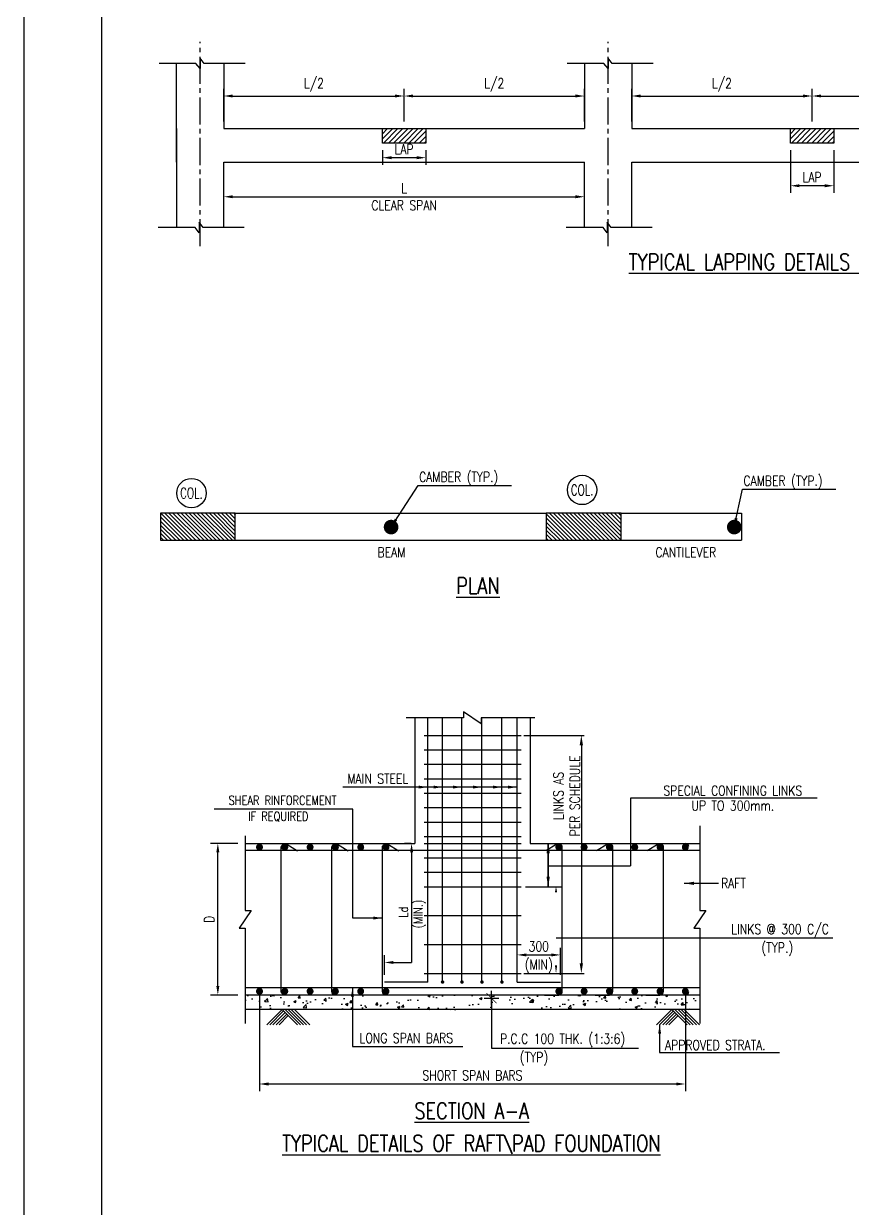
# Model space of a CAD drawing. Extents: x 324505 to 1272425, y -526289 to -156124.
# Drawn here: x 458845 to 481814, y -343070 to -310249 of the extents above; entities that cross this region are included whole.
import ezdxf
from ezdxf.enums import TextEntityAlignment as Align
from ezdxf.lldxf.tags import DXFTag

# ---------------------------------------------------------------- set-up
doc = ezdxf.new("R2010")
doc.units = 0
doc.header["$LTSCALE"] = 500
doc.header["$MEASUREMENT"] = 0
doc.header["$PDMODE"] = 35
doc.header["$PDSIZE"] = -15
doc.linetypes.add('CENTER2', pattern=[1.125, 0.75, -0.125, 0.125, -0.125])
doc.layers.get('DEFPOINTS').update_dxf_attribs({"color": 4})
for name, color, linetype in [('BEAM', 4, 'Continuous'), ('CEN', 8, 'CENTER'), ('COL', 1, 'Continuous'), ('col & circal', 8, 'CENTER2'), ('CUTOUT2', 9, 'Continuous'), ('DIM', 5, 'Continuous'), ('FRAME', 6, 'Continuous'), ('LINK', 2, 'Continuous'), ('P.C.C', 8, 'Continuous'), ('RING', 4, 'Continuous'), ('S-COLUMN', 1, 'Continuous'), ('S-COLUMN CIRCLE', 9, 'Continuous'), ('S-COLUMN HATCH', 8, 'Continuous'), ('S-COLUMN NO', 2, 'Continuous'), ('S-CONCRET LINE', 4, 'Continuous'), ('S-DIM-1', 5, 'Continuous'), ('S-R.C.C. PILE CAP', 40, 'Continuous'), ('S-REINFORCEMENT', 6, 'Continuous'), ('S-TEXT-1', 4, 'Continuous'), ('S-TITLE', 6, 'Continuous'), ('s_TITILE', 9, 'Continuous'), ('TXT', 4, 'Continuous')]:
    doc.layers.add(name, color=color, linetype=linetype)
doc.styles.add('ROMANS', font='simplex.shx', dxfattribs={"width": 0.8, "height": 275, "bigfont": 'bigfont.shx'})
doc.styles.add('ROMENT', font='simplex.shx', dxfattribs={"bigfont": 'bigfont.shx'})
tags = doc.linetypes.add('CENTER', pattern=[2, 1.25, -0.25, 0.25, -0.25]).pattern_tags.tags
tags[10:11] = [DXFTag(74, 4), DXFTag(75, 0), DXFTag(340, '0'), DXFTag(46, 1.0), DXFTag(50, 0.0), DXFTag(44, 0.0), DXFTag(45, 0.0)]
tags[8:9] = [DXFTag(74, 4), DXFTag(75, 0), DXFTag(340, '0'), DXFTag(46, 1.0), DXFTag(50, 0.0), DXFTag(44, 0.0), DXFTag(45, 0.0)]
tags[6:7] = [DXFTag(74, 4), DXFTag(75, 0), DXFTag(340, '0'), DXFTag(46, 1.0), DXFTag(50, 0.0), DXFTag(44, 0.0), DXFTag(45, 0.0)]
tags[4:5] = [DXFTag(74, 4), DXFTag(75, 0), DXFTag(340, '0'), DXFTag(46, 1.0), DXFTag(50, 0.0), DXFTag(44, 0.0), DXFTag(45, 0.0)]
doc.dimstyles.new('Copy of INT2TIMES', dxfattribs={"dimtxt": 300, "dimasz": 275, "dimexe": 75, "dimexo": 75, "dimgap": 40, "dimtad": 1, "dimdec": 0, "dimlfac": 0.5, "dimrnd": 5, "dimzin": 0, "dimdsep": 46, "dimtxsty": 'ROMANS', "dimcen": -1, "dimclrd": 5, "dimclre": 5, "dimclrt": 4, "dimadec": 0, "dimazin": 0, "dimtfac": 1, "dimtdec": 0, "dimtix": 1, "dimtofl": 0, "dimtmove": 2, "dimatfit": 3, "dimfxl": 0, "dimtolj": 1, "dimtzin": 0, "dimarcsym": 0})
doc.dimstyles.new('dim100', dxfattribs={"dimtxt": 250, "dimasz": 250, "dimexe": 200, "dimexo": 200, "dimgap": 100, "dimtad": 1, "dimdec": 0, "dimzin": 0, "dimdsep": 46, "dimtxsty": 'ROMANS', "dimcen": 0, "dimclrd": 5, "dimclre": 5, "dimclrt": 4, "dimadec": 0, "dimazin": 0, "dimtfac": 1, "dimtdec": 0, "dimtix": 1, "dimtofl": 0, "dimtmove": 2, "dimatfit": 3, "dimfxl": 0, "dimtolj": 1, "dimtzin": 0, "dimlwd": -1, "dimlwe": -1, "dimarcsym": 0})
doc.dimstyles.new('dim25', dxfattribs={"dimtxt": 250, "dimasz": 250, "dimexe": 200, "dimexo": 200, "dimgap": 100, "dimtad": 1, "dimdec": 0, "dimlfac": 0.25, "dimzin": 0, "dimdsep": 46, "dimtxsty": 'ROMANS', "dimcen": 0, "dimclrd": 5, "dimclre": 5, "dimclrt": 4, "dimadec": 0, "dimazin": 0, "dimtfac": 1, "dimtdec": 0, "dimtix": 1, "dimtofl": 0, "dimtmove": 2, "dimatfit": 3, "dimfxl": 0, "dimtolj": 1, "dimtzin": 0, "dimlwd": -1, "dimlwe": -1, "dimarcsym": 0})
doc.dimstyles.new('INT$7', dxfattribs={"dimtxt": 9, "dimasz": 8, "dimexe": 8, "dimexo": 3, "dimgap": 2, "dimtad": 1, "dimdec": 0, "dimzin": 0, "dimdsep": 46, "dimtxsty": 'ROMANS', "dimblk": 'DIMTICK', "dimcen": -0.25, "dimclrd": 5, "dimclre": 5, "dimclrt": 4, "dimadec": 0, "dimazin": 0, "dimtfac": 1, "dimtdec": 0, "dimtix": 1, "dimtofl": 0, "dimtmove": 2, "dimatfit": 3, "dimldrblk": 'DIMTICK', "dimfxl": 0, "dimtolj": 1, "dimtzin": 0, "dimarcsym": 0})
pattern_1 = [(315, (467485.46, -229644.69), (56.1266, 56.1266), [])]

# ---------------------------------------------------------------- blocks, each defined once
blk = doc.blocks.new('*D115')
at = {"layer": 'DEFPOINTS', "color": 0}
for p in [(464391, -315044), (474391, -315044), (474391, -315044)]:
    blk.add_point(p, dxfattribs=at)
at = {"layer": 'S-DIM-1', "color": 5}
for p, q in [((464391, -314844), (464391, -314844)), ((464641, -315044), (474141, -315044)), ((474391, -314844), (474391, -314844))]:
    blk.add_line(p, q, dxfattribs=at)
for points in [[(464641, -315002), (464641, -315086), (464391, -315044)], [(474141, -315086), (474141, -315002), (474391, -315044)]]:
    blk.add_solid(points, dxfattribs=at)
at = {"layer": 'S-DIM-1', "color": 4, "char_height": 275, "attachment_point": 5, "style": 'ROMANS'}
for s, insert in [('\\A1;L', (469391, -314807)), ('CLEAR SPAN', (469391, -315282))]:
    blk.add_mtext(s, dxfattribs=dict(at, insert=insert))
blk = doc.blocks.new('*D116')
at = {"layer": 'DEFPOINTS', "color": 0}
for p in [(469391, -312253), (464391, -313156), (469391, -313156)]:
    blk.add_point(p, dxfattribs=at)
at = {"layer": 'S-DIM-1', "color": 5}
for p, q in [((464391, -312956), (464391, -312053)), ((469391, -312956), (469391, -312053)), ((464641, -312253), (469141, -312253))]:
    blk.add_line(p, q, dxfattribs=at)
for points in [[(464641, -312211), (464641, -312294), (464391, -312253)], [(469141, -312294), (469141, -312211), (469391, -312253)]]:
    blk.add_solid(points, dxfattribs=at)
at = {"layer": 'S-DIM-1', "color": 4, "insert": (466891, -311943), "char_height": 275, "attachment_point": 5, "style": 'ROMANS'}
blk.add_mtext('\\A1;L/2', dxfattribs=at)
blk = doc.blocks.new('*D117')
at = {"layer": 'DEFPOINTS', "color": 0}
for p in [(474391, -312253), (469391, -313156), (474391, -313156)]:
    blk.add_point(p, dxfattribs=at)
at = {"layer": 'S-DIM-1', "color": 5}
for p, q in [((469391, -312956), (469391, -312053)), ((474391, -312956), (474391, -312053)), ((469641, -312253), (474141, -312253))]:
    blk.add_line(p, q, dxfattribs=at)
for points in [[(469641, -312211), (469641, -312294), (469391, -312253)], [(474141, -312294), (474141, -312211), (474391, -312253)]]:
    blk.add_solid(points, dxfattribs=at)
at = {"layer": 'S-DIM-1', "color": 4, "insert": (471891, -311943), "char_height": 275, "attachment_point": 5, "style": 'ROMANS'}
blk.add_mtext('\\A1;L/2', dxfattribs=at)
blk = doc.blocks.new('*D118')
at = {"layer": 'DEFPOINTS', "color": 0}
for p in [(480700, -312253), (475700, -313156), (480700, -313156)]:
    blk.add_point(p, dxfattribs=at)
at = {"layer": 'S-DIM-1', "color": 5}
for p, q in [((475700, -312956), (475700, -312053)), ((480700, -312956), (480700, -312053)), ((475950, -312253), (480450, -312253))]:
    blk.add_line(p, q, dxfattribs=at)
for points in [[(475950, -312211), (475950, -312294), (475700, -312253)], [(480450, -312294), (480450, -312211), (480700, -312253)]]:
    blk.add_solid(points, dxfattribs=at)
at = {"layer": 'S-DIM-1', "color": 4, "insert": (478200, -311943), "char_height": 275, "attachment_point": 5, "style": 'ROMANS'}
blk.add_mtext('\\A1;L/2', dxfattribs=at)
blk = doc.blocks.new('*D119')
at = {"layer": 'DEFPOINTS', "color": 0}
for p in [(485700, -312253), (480700, -313156), (485700, -313156)]:
    blk.add_point(p, dxfattribs=at)
at = {"layer": 'S-DIM-1', "color": 5}
for p, q in [((480700, -312956), (480700, -312053)), ((485700, -312956), (485700, -312053)), ((480950, -312253), (485450, -312253))]:
    blk.add_line(p, q, dxfattribs=at)
for points in [[(480950, -312211), (480950, -312294), (480700, -312253)], [(485450, -312294), (485450, -312211), (485700, -312253)]]:
    blk.add_solid(points, dxfattribs=at)
at = {"layer": 'S-DIM-1', "color": 4, "insert": (483200, -311943), "char_height": 275, "attachment_point": 5, "style": 'ROMANS'}
blk.add_mtext('\\A1;L/2', dxfattribs=at)
blk = doc.blocks.new('*D126')
at = {"layer": 'DEFPOINTS', "color": 0}
for p in [(468791, -313557), (469991, -313557), (468791, -313962)]:
    blk.add_point(p, dxfattribs=at)
at = {"layer": 'S-DIM-1', "color": 5}
for p, q in [((468791, -313757), (468791, -314162)), ((469991, -313757), (469991, -314162)), ((469741, -313962), (469041, -313962))]:
    blk.add_line(p, q, dxfattribs=at)
for points in [[(469041, -313920), (469041, -314004), (468791, -313962)], [(469741, -314004), (469741, -313920), (469991, -313962)]]:
    blk.add_solid(points, dxfattribs=at)
at = {"layer": 'S-DIM-1', "color": 4, "insert": (469391, -313725), "char_height": 275, "attachment_point": 5, "style": 'ROMANS'}
blk.add_mtext('\\A1;LAP', dxfattribs=at)
blk = doc.blocks.new('*D127')
at = {"layer": 'DEFPOINTS', "color": 0}
for p in [(480100, -313557), (481300, -313557), (480100, -314739)]:
    blk.add_point(p, dxfattribs=at)
at = {"layer": 'S-DIM-1', "color": 5}
for p, q in [((480100, -313757), (480100, -314939)), ((481300, -313757), (481300, -314939)), ((481050, -314739), (480350, -314739))]:
    blk.add_line(p, q, dxfattribs=at)
for points in [[(480350, -314697), (480350, -314781), (480100, -314739)], [(481050, -314781), (481050, -314697), (481300, -314739)]]:
    blk.add_solid(points, dxfattribs=at)
at = {"layer": 'S-DIM-1', "color": 4, "insert": (480700, -314501), "char_height": 275, "attachment_point": 5, "style": 'ROMANS'}
blk.add_mtext('\\A1;LAP', dxfattribs=at)
blk = doc.blocks.new('*D152')
at = {"layer": 'DEFPOINTS', "color": 0}
for p in [(464227, -332961), (464984, -332961), (464984, -337161)]:
    blk.add_point(p, dxfattribs=at)
at = {"layer": 'DIM', "color": 5}
for p, q in [((464784, -332961), (464027, -332961)), ((464227, -336911), (464227, -333211)), ((464784, -337161), (464027, -337161))]:
    blk.add_line(p, q, dxfattribs=at)
for points in [[(464269, -333211), (464185, -333211), (464227, -332961)], [(464185, -336911), (464269, -336911), (464227, -337161)]]:
    blk.add_solid(points, dxfattribs=at)
at = {"layer": 'DIM', "color": 4, "insert": (463989, -335061), "char_height": 275, "attachment_point": 5, "rotation": 90, "style": 'ROMANS'}
blk.add_mtext('\\A1;D', dxfattribs=at)
blk = doc.blocks.new('*D153')
at = {"layer": 'DEFPOINTS', "color": 0}
for p in [(472631, -329967), (472631, -336561), (474303, -336561)]:
    blk.add_point(p, dxfattribs=at)
at = {"layer": 'DIM', "color": 5, "lineweight": -2, "ltscale": 2}
for p, q in [((472706, -329967), (474378, -329967)), ((474303, -330242), (474303, -336286)), ((472706, -336561), (474378, -336561))]:
    blk.add_line(p, q, dxfattribs=at)
at = {"layer": 'DIM', "color": 5}
for points in [[(474349, -330242), (474257, -330242), (474303, -329967)], [(474257, -336286), (474349, -336286), (474303, -336561)]]:
    blk.add_solid(points, dxfattribs=at)
at = {"layer": 'DIM', "color": 4, "insert": (473896, -331645), "char_height": 275, "attachment_point": 5, "rotation": 90, "style": 'ROMANS'}
blk.add_mtext('\\A1;LINKS AS \\PPER SCHEDULE', dxfattribs=at)
blk = doc.blocks.new('*D154')
at = {"layer": 'DEFPOINTS', "color": 0}
for p in [(473724, -336050), (472524, -336802), (473724, -336802)]:
    blk.add_point(p, dxfattribs=at)
at = {"layer": 'DIM', "color": 5}
for p, q in [((472524, -336602), (472524, -335850)), ((472774, -336050), (473474, -336050)), ((473724, -336602), (473724, -335850))]:
    blk.add_line(p, q, dxfattribs=at)
for points in [[(472774, -336009), (472774, -336092), (472524, -336050)], [(473474, -336092), (473474, -336009), (473724, -336050)]]:
    blk.add_solid(points, dxfattribs=at)
at = {"layer": 'DIM', "color": 4, "char_height": 275, "attachment_point": 5, "style": 'ROMANS'}
for s, insert in [('\\A1;300', (473124, -335813)), ('(MIN)', (473124, -336360))]:
    blk.add_mtext(s, dxfattribs=dict(at, insert=insert))
blk = doc.blocks.new('DIMTICK')
for p, q in [((-1, 0), (1, 0)), ((0, 1), (0, -1))]:
    blk.add_line(p, q)
at = {"color": 2, "const_width": 0.1}
blk.add_lwpolyline([(0.71, 0.71), (-0.71, -0.71)], dxfattribs=at)
blk = doc.blocks.new('*D155')
at = {"layer": 'DEFPOINTS', "color": 0}
for p in [(465382, -336864), (477186, -336864), (477186, -339626)]:
    blk.add_point(p, dxfattribs=at)
at = {"layer": 'DIM', "color": 5}
for p, q in [((465382, -337064), (465382, -339826)), ((477186, -337064), (477186, -339826)), ((465632, -339626), (476936, -339626))]:
    blk.add_line(p, q, dxfattribs=at)
for points in [[(465632, -339584), (465632, -339668), (465382, -339626)], [(476936, -339668), (476936, -339584), (477186, -339626)]]:
    blk.add_solid(points, dxfattribs=at)
at = {"layer": 'DIM', "color": 4, "insert": (471284, -339388), "char_height": 275, "attachment_point": 5, "style": 'ROMANS'}
blk.add_mtext('\\A1;SHORT SPAN BARS', dxfattribs=at)
blk = doc.blocks.new('zw$155A')
at = {"layer": 's_TITILE', "color": 7}
blk.add_lwpolyline([(0, 0), (88000, 0), (88000, 58000), (0, 58000)], close=True, dxfattribs=at)
at = {"layer": 's_TITILE', "color": 1}
blk.add_lwpolyline([(1300, 800), (78500, 800), (78500, 57200), (1300, 57200)], close=True, dxfattribs=at)

msp = doc.modelspace()

# ---------------------------------------------------------------- hatches: boundary and pattern name
at = {"layer": 'BEAM'}
h = msp.add_hatch(dxfattribs=at)
h.set_pattern_fill('ANSI31', color=253, scale=800, style=0)
h.set_pattern_definition([(45, (-5182965.12, 1953975.87), (-70.7106781, 70.7106781), [])])
h.paths.add_polyline_path([(468791.422, -313156.005), (468791.422, -313557.116), (469991.422, -313557.116), (469991.422, -313156.005)])
h = msp.add_hatch(dxfattribs=at)
h.set_pattern_fill('ANSI31', color=253, scale=800, style=0)
h.set_pattern_definition([(45, (-5171656.35, 1953975.87), (-70.7106781, 70.7106781), [])])
h.paths.add_polyline_path([(480100.186, -313156.005), (480100.186, -313557.116), (481300.186, -313557.116), (481300.186, -313156.005)])
at = {"layer": 'P.C.C', "linetype": 'Continuous'}
h = msp.add_hatch(dxfattribs=at)
h.set_pattern_fill('AR-CONC', color=8, scale=100, style=0)
h.set_pattern_definition([(50, (-220050.8, -425930.17), (717.2602, -62.75213), [75, -825]), (355, (-220050.8, -425930.2), (-138.7513, 752.1921), [60, -660]), (100.4514, (-219991.05, -425935.4), (578.5094, 689.43954), [63.7402, -701.1421]), (46.1842, (-220050.8, -425730.2), (1067.241, -165.519), [112.5, -1237.5]), (96.6356, (-219961.9, -425744), (934.6627, 974.1179), [95.6103, -1051.713]), (351.1842, (-220050.8, -425730.2), (934.662, 974.1186), [90, -990]), (21, (-219950.8, -425780.17), (596.90705, -402.6189), [75, -825]), (326, (-219950.8, -425780.2), (243.3153, 725.15005), [60, -660]), (71.4514, (-219901.1, -425813.7), (840.2226, 322.5305), [63.7402, -701.1421]), (37.5, (-220050.82, -425930.17), (12.15986, 332.89385), [0, -652, 0, -670, 0, -662.5]), (7.5, (-220050.82, -425930.17), (263.06954, 394.41171), [0, -382, 0, -637, 0, -252.5]), (327.5, (-220273.82, -425930.17), (533.82244, -22.55487), [0, -250, 0, -780, 0, -1035]), (317.5, (-220373.8, -425930.17), (583.18617, 100.10498), [0, -325, 0, -518, 0, -735])])
edge = h.paths.add_edge_path()
edge.add_line((464983.678, -336960.751), (464983.678, -337560.751))
edge.add_line((464983.678, -337560.751), (469238.565, -337560.751))
edge.add_line((469238.565, -337560.751), (469238.565, -337160.751))
edge.add_line((469238.565, -337160.751), (464983.678, -337160.751))
h.paths.add_polyline_path([(477583.678, -337560.751), (477583.678, -337160.751), (469238.565, -337160.751), (469238.565, -337560.751)])
at = {"layer": 'S-COLUMN HATCH'}
h = msp.add_hatch(dxfattribs=at)
h.set_pattern_fill('ANSI31', color=256, scale=25, angle=270, style=0)
h.set_pattern_definition(pattern_1)
h.paths.add_polyline_path([(462636.88, -324562.539), (462636.88, -323813.018), (464711.735, -323813.018), (464711.735, -324562.539)])
h = msp.add_hatch(dxfattribs=at)
h.set_pattern_fill('ANSI31', color=256, scale=25, angle=270, style=0)
h.set_pattern_definition(pattern_1)
h.paths.add_polyline_path([(473329.082, -324562.539), (473329.082, -323813.018), (475403.937, -323813.018), (475403.937, -324562.539)])

# ---------------------------------------------------------------- linework, layer by layer
at = {"layer": 'BEAM'}
for points in [[(468791.422, -313156.005), (469991.422, -313156.005), (469991.422, -313557.116), (468791.422, -313557.116)], [(480100.186, -313156.005), (481300.186, -313156.005), (481300.186, -313557.116), (480100.186, -313557.116)]]:
    msp.add_lwpolyline(points, close=True, dxfattribs=at)
at = {"layer": 'CEN', "linetype": 'Continuous'}
msp.add_line((472753.444, -334160.751), (473772.444, -334160.751), dxfattribs=at)
at = {"layer": 'COL', "linetype": 'Continuous', "const_width": 48}
for points in [[(470431.453, -336801.751, 1), (470479.453, -336801.751, 1)], [(470969.871, -336801.751, 1), (471017.871, -336801.751, 1)], [(471524.697, -336801.751, 1), (471572.697, -336801.751, 1)], [(472077.309, -336801.751, 1), (472125.309, -336801.751, 1)]]:
    msp.add_lwpolyline(points, format="xyb", close=True, dxfattribs=at)
at = {"layer": 'col & circal', "linetype": 'CENTER2', "ltscale": 2}
for p, q in [((463737.041, -316415.173), (463737.041, -310751.048)), ((475045.804, -316415.173), (475045.804, -310751.048))]:
    msp.add_line(p, q, dxfattribs=at)
at = {"layer": 'CUTOUT2', "linetype": 'Continuous'}
for points in [[(464984.06, -311350.11), (463849.525, -311350.086), (463737.041, -311204.487), (463737.041, -311494.41), (463621.706, -311350.086), (462597.118, -311350.119)], [(476292.823, -311350.114), (475158.289, -311350.09), (475045.804, -311204.492), (475045.804, -311494.415), (474930.469, -311350.09), (473905.882, -311350.123)], [(464957.307, -315896.205), (463822.772, -315896.181), (463710.288, -315750.582), (463710.288, -316040.505), (463594.953, -315896.181), (462570.365, -315896.214)], [(476266.07, -315896.209), (475131.536, -315896.186), (475019.051, -315750.587), (475019.051, -316040.51), (474903.716, -315896.186), (473879.129, -315896.219)]]:
    msp.add_lwpolyline(points, dxfattribs=at)
at = {"layer": 'DIM'}
for p, q in [((480838.56, -331706.314), (475669.806, -331706.314)), ((475669.806, -331706.314), (475669.806, -333584.118)), ((473383.777, -333584.118), (475669.806, -333584.118)), ((473601.475, -335573.28), (481273.798, -335573.28))]:
    msp.add_line(p, q, dxfattribs=at)
at = {"layer": 'DIM', "color": 5}
for p, q in [((469584.812, -332960.751), (469397.812, -332960.751)), ((469597.812, -333210.751), (469597.812, -336258.964)), ((468843.678, -336601.751), (468843.678, -336058.964)), ((469093.678, -336258.964), (469597.812, -336258.964))]:
    msp.add_line(p, q, dxfattribs=at)
at = {"layer": 'DIM', "color": 8}
for points in [[(473017.618, -329484.634), (471527.086, -329484.634), (471527.086, -329650.998), (471040.269, -329318.269), (471040.269, -329484.634), (469451.975, -329484.634)], [(464983.678, -332748.98), (464983.678, -334817.343), (465150.042, -334817.343), (464817.313, -335304.159), (464983.678, -335304.159), (464983.678, -337949.55)], [(477583.678, -332476.942), (477583.678, -334817.343), (477750.042, -334817.343), (477417.313, -335304.159), (477583.678, -335304.159), (477583.678, -337949.55)]]:
    msp.add_lwpolyline(points, dxfattribs=at)
at = {"layer": 'DIM', "flags": 128}
msp.add_lwpolyline([(473601.475, -336337.474, 61.213, 0, 0), (473601.475, -336560.751, 0, 0, 0), (473601.475, -335948.436, 0, 0, 0), (473601.475, -334160.751, 0, 61.213, 0), (473601.475, -334313.681, 0, 0, 0)], format="xyseb", dxfattribs=at)
at = {"layer": 'DIM', "color": 5}
for points in [[(469556.145, -333210.751), (469639.479, -333210.751), (469597.812, -332960.751)], [(469093.678, -336217.297), (469093.678, -336300.631), (468843.678, -336258.964)]]:
    msp.add_solid(points, dxfattribs=at)
at = {"layer": 'FRAME'}
for centre, start, end in [((477203.678, -333047.251), 0, 90), ((477203.678, -337074.251), 270, 0)]:
    msp.add_arc(centre, 80, start, end, dxfattribs=at)
at = {"layer": 'LINK'}
for p, q in [((469950.94, -329967.425), (472631.486, -329967.425)), ((469950.94, -330367.425), (472631.486, -330367.425)), ((469950.94, -330767.425), (472631.486, -330767.425)), ((469950.94, -331167.425), (472631.486, -331167.425)), ((469950.94, -331567.425), (472631.486, -331567.425)), ((469950.94, -331967.425), (472631.486, -331967.425)), ((469950.94, -332367.425), (472631.486, -332367.425)), ((469950.94, -332767.425), (472631.486, -332767.425)), ((469950.94, -332960.751), (472631.486, -332960.751)), ((469950.94, -333360.751), (472631.486, -333360.751)), ((469950.94, -333760.751), (472631.486, -333760.751)), ((469950.94, -334160.751), (472631.486, -334160.751)), ((469950.94, -334960.751), (472631.486, -334960.751)), ((469950.94, -335760.751), (472631.486, -335760.751)), ((469950.94, -336560.751), (472631.486, -336560.751))]:
    msp.add_line(p, q, dxfattribs=at)
at = {"layer": 'P.C.C', "color": 8, "linetype": 'Continuous'}
for p, q in [((477583.678, -337160.751), (464983.678, -337160.751)), ((477583.678, -337560.751), (464983.678, -337560.751))]:
    msp.add_line(p, q, dxfattribs=at)
at = {"layer": 'RING', "linetype": 'Continuous'}
for p, q in [((465585.102, -337985.015), (466009.366, -337560.751)), ((465669.955, -337985.015), (466051.792, -337603.177)), ((465754.807, -337985.015), (466094.219, -337645.604)), ((465839.66, -337985.015), (466136.645, -337688.03)), ((466433.63, -337985.015), (466009.366, -337560.751)), ((466518.483, -337985.015), (466094.219, -337560.751)), ((466603.335, -337985.015), (466179.071, -337560.751)), ((466688.188, -337985.015), (466263.924, -337560.751)), ((466773.041, -337985.015), (466348.777, -337560.751)), ((476388.959, -337985.015), (476813.223, -337560.751)), ((476473.812, -337985.015), (476855.65, -337603.177)), ((476558.665, -337985.015), (476898.076, -337645.604)), ((476643.518, -337985.015), (476940.503, -337688.03)), ((477237.487, -337985.015), (476813.223, -337560.751)), ((477322.34, -337985.015), (476898.076, -337560.751)), ((477407.193, -337985.015), (476982.929, -337560.751)), ((477492.046, -337985.015), (477067.782, -337560.751)), ((477576.899, -337985.015), (477152.635, -337560.751)), ((465924.513, -337985.015), (466179.071, -337730.457)), ((476728.371, -337985.015), (476982.929, -337730.457))]:
    msp.add_line(p, q, dxfattribs=at)
at = {"layer": 'S-COLUMN', "color": 10, "ltscale": 2, "elevation": 0}
for points in [[(462636.88, -324562.539), (464711.735, -324562.539), (464711.735, -323813.018), (462636.88, -323813.018)], [(473329.082, -324562.539), (475403.937, -324562.539), (475403.937, -323813.018), (473329.082, -323813.018)]]:
    msp.add_lwpolyline(points, close=True, dxfattribs=at)
at = {"layer": 'S-COLUMN CIRCLE'}
for centre in [(463496.26, -323255.337), (463496.26, -323255.337), (474324.26, -323167.337), (474324.26, -323167.337)]:
    msp.add_circle(centre, 407.525, dxfattribs=at)
at = {"layer": 'S-CONCRET LINE', "color": 130}
for p, q in [((463082.659, -314089.641), (463082.659, -311349.449)), ((464391.422, -311349.449), (464391.422, -313156.005)), ((474391.422, -311349.449), (474391.422, -313156.005)), ((475700.186, -311349.449), (475700.186, -313156.005)), ((463082.659, -313156.005), (463082.659, -315896.198)), ((464391.422, -313156.005), (474391.422, -313156.005)), ((475700.186, -313156.005), (485700.186, -313156.005)), ((475700.186, -313156.005), (485700.186, -313156.005)), ((464391.422, -314089.641), (474391.422, -314089.641)), ((464391.422, -315896.198), (464391.422, -314089.641)), ((474391.422, -315896.198), (474391.422, -314089.641)), ((475700.186, -314089.641), (481319.312, -314089.641)), ((475700.186, -314089.641), (485700.186, -314089.641)), ((475700.186, -315896.198), (475700.186, -314089.641)), ((464711.735, -323813.018), (473329.082, -323813.018)), ((475403.937, -323813.018), (478743.17, -323813.018)), ((478743.17, -323813.018), (478743.17, -324562.539)), ((464711.735, -324562.539), (473329.082, -324562.539)), ((475403.937, -324562.539), (478743.17, -324562.539))]:
    msp.add_line(p, q, dxfattribs=at)
at = {"layer": 'S-CONCRET LINE', "color": 130, "linetype": 'Continuous'}
for p, q in [((469683.678, -329484.634), (469683.678, -332960.751)), ((472883.678, -329484.634), (472883.678, -332960.751)), ((464983.678, -332960.751), (469683.678, -332960.751)), ((472883.678, -332960.751), (477583.678, -332960.751))]:
    msp.add_line(p, q, dxfattribs=at)
at = {"layer": 'S-REINFORCEMENT'}
for p, q in [((470043.678, -336801.751), (470043.678, -329484.634)), ((470455.453, -336766.016), (470455.453, -329484.634)), ((470993.871, -336766.016), (470993.871, -329484.634)), ((471548.697, -336766.016), (471548.697, -329484.634)), ((472101.309, -336766.016), (472101.309, -329484.634)), ((472523.678, -336801.751), (472523.678, -329484.634)), ((477583.678, -333160.751), (464983.678, -333160.751)), ((477583.678, -336960.751), (464983.678, -336960.751)), ((470043.678, -336801.751), (468843.678, -336801.751)), ((472523.678, -336801.751), (473723.678, -336801.751))]:
    msp.add_line(p, q, dxfattribs=at)
at = {"layer": 'S-REINFORCEMENT', "const_width": 202.791, "elevation": 0}
for points in [[(468927.996, -324196.73, 1), (469130.763, -324196.73, 1)], [(478440.626, -324196.73, 1), (478643.393, -324196.73, 1)]]:
    msp.add_lwpolyline(points, format="xyb", close=True, dxfattribs=at)
at = {"layer": 'S-REINFORCEMENT', "linetype": 'Continuous', "const_width": 96}
for points in [[(465333.84, -333063.813, -1), (465429.84, -333063.813, -1)], [(466035.23, -333063.813, -1), (466131.23, -333063.813, -1)], [(466736.62, -333063.813, -1), (466832.62, -333063.813, -1)], [(467438.009, -333063.813, -1), (467534.009, -333063.813, -1)], [(468139.399, -333063.813, -1), (468235.399, -333063.813, -1)], [(468840.789, -333063.813, -1), (468936.789, -333063.813, -1)], [(473630.566, -333063.813, -1), (473726.566, -333063.813, -1)], [(474331.956, -333063.813, -1), (474427.956, -333063.813, -1)], [(475033.346, -333063.813, -1), (475129.346, -333063.813, -1)], [(475734.735, -333063.813, -1), (475830.735, -333063.813, -1)], [(476436.125, -333063.813, -1), (476532.125, -333063.813, -1)], [(477233.515, -333063.813, 1), (477137.515, -333063.813, 1)], [(465333.84, -337057.689, 1), (465429.84, -337057.689, 1)], [(466035.23, -337057.689, 1), (466131.23, -337057.689, 1)], [(466736.62, -337057.689, 1), (466832.62, -337057.689, 1)], [(467438.009, -337057.689, 1), (467534.009, -337057.689, 1)], [(468139.399, -337057.689, 1), (468235.399, -337057.689, 1)], [(468840.789, -337057.689, 1), (468936.789, -337057.689, 1)], [(473630.566, -337057.689, 1), (473726.566, -337057.689, 1)], [(474331.956, -337057.689, 1), (474427.956, -337057.689, 1)], [(475033.346, -337057.689, 1), (475129.346, -337057.689, 1)], [(475734.735, -337057.689, 1), (475830.735, -337057.689, 1)], [(476436.125, -337057.689, 1), (476532.125, -337057.689, 1)], [(477233.515, -337057.689, -1), (477137.515, -337057.689, -1)]]:
    msp.add_lwpolyline(points, format="xyb", close=True, dxfattribs=at)
at = {"layer": 'S-REINFORCEMENT', "color": 3, "elevation": 0}
for points in [[(466479.403, -337160.751), (466085.047, -337160.751, -0.414213562), (465986.311, -337062.015), (465986.311, -333066.25, -0.586722525), (466136.79, -332982.158), (466439.311, -333165.301)], [(467882.183, -337160.751), (467487.826, -337160.751, -0.414213562), (467389.09, -337062.015), (467389.09, -333066.25, -0.586722525), (467539.569, -332982.158), (467842.091, -333165.301)], [(469284.962, -337160.751), (468890.606, -337160.751, -0.414213562), (468791.87, -337062.015), (468791.87, -333066.25, -0.586722525), (468942.349, -332982.158), (469244.87, -333165.301)], [(473282.393, -337160.751), (473676.749, -337160.751, 0.414213562), (473775.485, -337062.015), (473775.485, -333066.25, 0.586722525), (473625.006, -332982.158), (473322.485, -333165.301)], [(474685.172, -337160.751), (475079.529, -337160.751, 0.414213562), (475178.265, -337062.015), (475178.265, -333066.25, 0.586722525), (475027.786, -332982.158), (474725.264, -333165.301)], [(476087.952, -337160.751), (476482.308, -337160.751, 0.414213562), (476581.045, -337062.015), (476581.045, -333066.25, 0.586722525), (476430.565, -332982.158), (476128.044, -333165.301)]]:
    msp.add_lwpolyline(points, format="xyb", dxfattribs=at)

# ---------------------------------------------------------------- block references
at = {"xscale": 1.65719696969697, "yscale": 1.65719696969697, "zscale": 1.65719696969697}
msp.add_blockref('zw$155A', (458845.436, -362394.982), dxfattribs=at)

# ---------------------------------------------------------------- texts
at = {"layer": 'DIM', "color": 4, "style": 'ROMANS', "width": 0.8}
for s, p in [('Ld', (469497.812, -335019.346)), ('(MIN.)', (469902.328, -335310.598))]:
    msp.add_text(s, height=250, rotation=90, dxfattribs=at).set_placement(p)
at = {"layer": 'S-COLUMN NO', "style": 'ROMANS', "width": 0.7}
for p in [(463496.26, -323255.337), (474324.26, -323167.337)]:
    msp.add_text('COL.', height=300, dxfattribs=at).set_placement(p, align=Align.MIDDLE)
at = {"layer": 'S-TEXT-1', "style": 'ROMENT', "width": 0.8}
for p in [(469803.776, -322944.793), (478795.325, -323051.415)]:
    msp.add_text('CAMBER (TYP.)', height=275, dxfattribs=at).set_placement(p)
for s, p in [('BEAM', (468653.963, -324895.351, 283923.383)), ('CANTILEVER', (476356.692, -324895.351, 283923.383))]:
    msp.add_text(s, height=275, dxfattribs=at).set_placement(p, align=Align.MIDDLE_LEFT)
at = {"layer": 'S-TEXT-1', "linetype": 'ByBlock', "style": 'ROMANS', "width": 0.8}
for s, p in [('MAIN STEEL', (468660.409, -331166.875)), ('SPECIAL CONFINING LINKS', (478500.576, -331499.028)), ('UP TO 300mm.', (478500.576, -331914.05)), (' LINKS @ 300 C/C', (479735.557, -335354.986)), ('(TYP.)', (479735.557, -335864.486))]:
    msp.add_text(s, height=275, dxfattribs=at).set_placement(p, align=Align.MIDDLE)
at = {"layer": 'S-TEXT-1', "style": 'ROMANS', "width": 0.8}
msp.add_text('SHEAR RINFORCEMENT', height=250, rotation=0.0000007, dxfattribs=at).set_placement((466020.349, -331768.471, 12832758.44), align=Align.MIDDLE)
msp.add_text('IF REQUIRED', height=250, dxfattribs=at).set_placement((465903.762, -332220.073, 12832758.44), align=Align.MIDDLE)
at = {"layer": 'S-TEXT-1', "linetype": 'ByBlock', "style": 'ROMANS', "width": 0.8}
for s, p in [('RAFT', (478174.125, -334202.358)), ('LONG SPAN BARS', (468154.991, -338490.931)), ('P.C.C 100 THK. (1:3:6)', (472048.044, -338510.079)), ('(TYP)', (472599.544, -339021.072)), ('APPROVED STRATA.', (476620.648, -338684.968))]:
    msp.add_text(s, height=275, dxfattribs=at).set_placement(p)
at = {"layer": 'S-TITLE', "style": 'ROMANS', "width": 0.8}
for s, p in [('%%UTYPICAL LAPPING DETAILS FOR TOP REBAR', (480754.582, -316848.517)), ('%%UPLAN', (471437.939, -325822.327))]:
    msp.add_text(s, height=450, dxfattribs=at).set_placement(p, align=Align.MIDDLE_CENTER)
for s, p in [('%%USECTION A-A', (471264.295, -340370.475)), ('%%UTYPICAL DETAILS OF RAFT\\PAD FOUNDATION', (471255.295, -341301.854))]:
    msp.add_text(s, height=450, dxfattribs=at).set_placement(p, align=Align.MIDDLE)

# ---------------------------------------------------------------- dimensions: what is measured, and where the dimension line sits
at = {"layer": 'DIM', "ltscale": 2}
dim = msp.add_linear_dim(base=(474302.812, -336560.751), p1=(472631.486, -329967.425), p2=(472631.486, -336560.751), angle=90, text='LINKS AS \\XPER SCHEDULE', dimstyle='Copy of INT2TIMES', override={"dimtxt": 275, "dimtmove": 1}, dxfattribs=at)
dim.commit()
dim.dimension.update_dxf_attribs({"geometry": '*D153', "text_midpoint": (474302.812, -331645.325), "dimtype": 160})
at = {"layer": 'DIM'}
dim = msp.add_linear_dim(base=(464226.844, -332960.751), p1=(464983.678, -337160.751), p2=(464983.678, -332960.751), angle=90, text='D', dimstyle='dim25', dxfattribs=at)
dim.commit()
dim.dimension.update_dxf_attribs({"geometry": '*D152', "text_midpoint": (463989.344, -335060.751)})
for base, p1, p2, text, picture, middle in [((473723.678, -336050.168), (472523.678, -336801.751), (473723.678, -336801.751), '<>\\X(MIN)', '*D154', (473123.678, -336050.168)), ((477185.515, -339625.959), (465381.84, -336864.189), (477185.515, -336864.189), 'SHORT SPAN BARS', '*D155', (471283.678, -339388.459))]:
    dim = msp.add_linear_dim(base=base, p1=p1, p2=p2, text=text, dimstyle='dim25', dxfattribs=at)
    dim.commit()
    dim.dimension.update_dxf_attribs({"geometry": picture, "text_midpoint": middle})
at = {"layer": 'S-DIM-1'}
for base, p1, p2, text, picture, middle in [((469391.422, -312252.727), (464391.422, -313156.005), (469391.422, -313156.005), 'L/2', '*D116', (466891.422, -311943.203)), ((474391.422, -312252.727), (469391.422, -313156.005), (474391.422, -313156.005), 'L/2', '*D117', (471891.422, -311943.203)), ((480700.186, -312252.727), (475700.186, -313156.005), (480700.186, -313156.005), 'L/2', '*D118', (478200.186, -311943.203)), ((485700.186, -312252.727), (480700.186, -313156.005), (485700.186, -313156.005), 'L/2', '*D119', (483200.186, -311943.203)), ((474391.422, -315044.134), (464391.422, -315044.134), (474391.422, -315044.134), 'L\\XCLEAR SPAN', '*D115', (469391.422, -315044.134))]:
    dim = msp.add_linear_dim(base=base, p1=p1, p2=p2, text=text, dimstyle='dim100', override={"dimarcsym": 1}, dxfattribs=at)
    dim.commit()
    dim.dimension.update_dxf_attribs({"geometry": picture, "text_midpoint": middle})
for base, p1, p2, picture, middle in [((468791.422, -313962.104), (469991.422, -313557.116), (468791.422, -313557.116), '*D126', (469391.422, -313724.604)), ((480100.186, -314738.854), (481300.186, -313557.116), (480100.186, -313557.116), '*D127', (480700.186, -314501.354))]:
    dim = msp.add_linear_dim(base=base, p1=p1, p2=p2, angle=180, text='LAP', dimstyle='dim100', override={"dimarcsym": 1}, dxfattribs=at)
    dim.commit()
    dim.dimension.update_dxf_attribs({"geometry": picture, "text_midpoint": middle})

# ---------------------------------------------------------------- leaders
at = {"color": 3, "lineweight": -2, "ltscale": 0.1}
msp.add_leader([(468791.87, -335028.365, 14516137.411), (467973.681, -335028.365, 14516137.411), (467973.681, -332009.817, 14516137.411), (464127.492, -332009.817, 14516137.411)], dimstyle='dim100', override={"dimgap": 100, "dimtad": 0}, dxfattribs=at)
at = {"layer": 'DIM'}
for points in [[(470043.678, -331400.123), (467692.286, -331400.123)], [(472101.309, -331400.123), (467872.417, -331400.123)], [(470455.453, -331400.123), (468104.061, -331400.123)], [(472523.678, -331400.123), (468294.786, -331400.123)], [(470993.871, -331400.123), (468642.479, -331400.123)], [(471548.697, -331400.123), (469197.305, -331400.123)], [(467959.312, -336960.751), (467959.312, -338585.668), (471020.167, -338585.668)], [(476473.812, -337985.015), (476473.812, -338750.168), (479793.224, -338750.168)]]:
    msp.add_leader(points, dimstyle='dim25', dxfattribs=at)
at = {"layer": 'DIM', "ltscale": 2}
for points in [[(473383.777, -334160.751), (473383.777, -332960.751)], [(473383.777, -332960.751), (473383.777, -334160.751)], [(477155.378, -334066.151), (478101.135, -334066.151)]]:
    msp.add_leader(points, dimstyle='Copy of INT2TIMES', override={"dimtxt": 275, "dimtmove": 1}, dxfattribs=at)
at = {"layer": 'S-R.C.C. PILE CAP'}
for points in [[(469029.379, -324196.73), (469776.647, -323043.518), (472367.006, -323043.518)], [(478542.009, -324196.73), (478768.196, -323150.14), (481358.555, -323150.14)]]:
    msp.add_leader(points, dimstyle='dim100', override={"dimgap": 100, "dimtad": 0, "dimarcsym": 1}, dxfattribs=at)
at = {"layer": 'TXT'}
msp.add_leader([(471813.812, -337248.168), (471813.812, -338637.668), (475888.745, -338637.668)], dimstyle='INT$7', override={"dimasz": 200, "dimgap": 2, "dimtad": 0}, dxfattribs=at)

doc.saveas('drawing.dxf')
